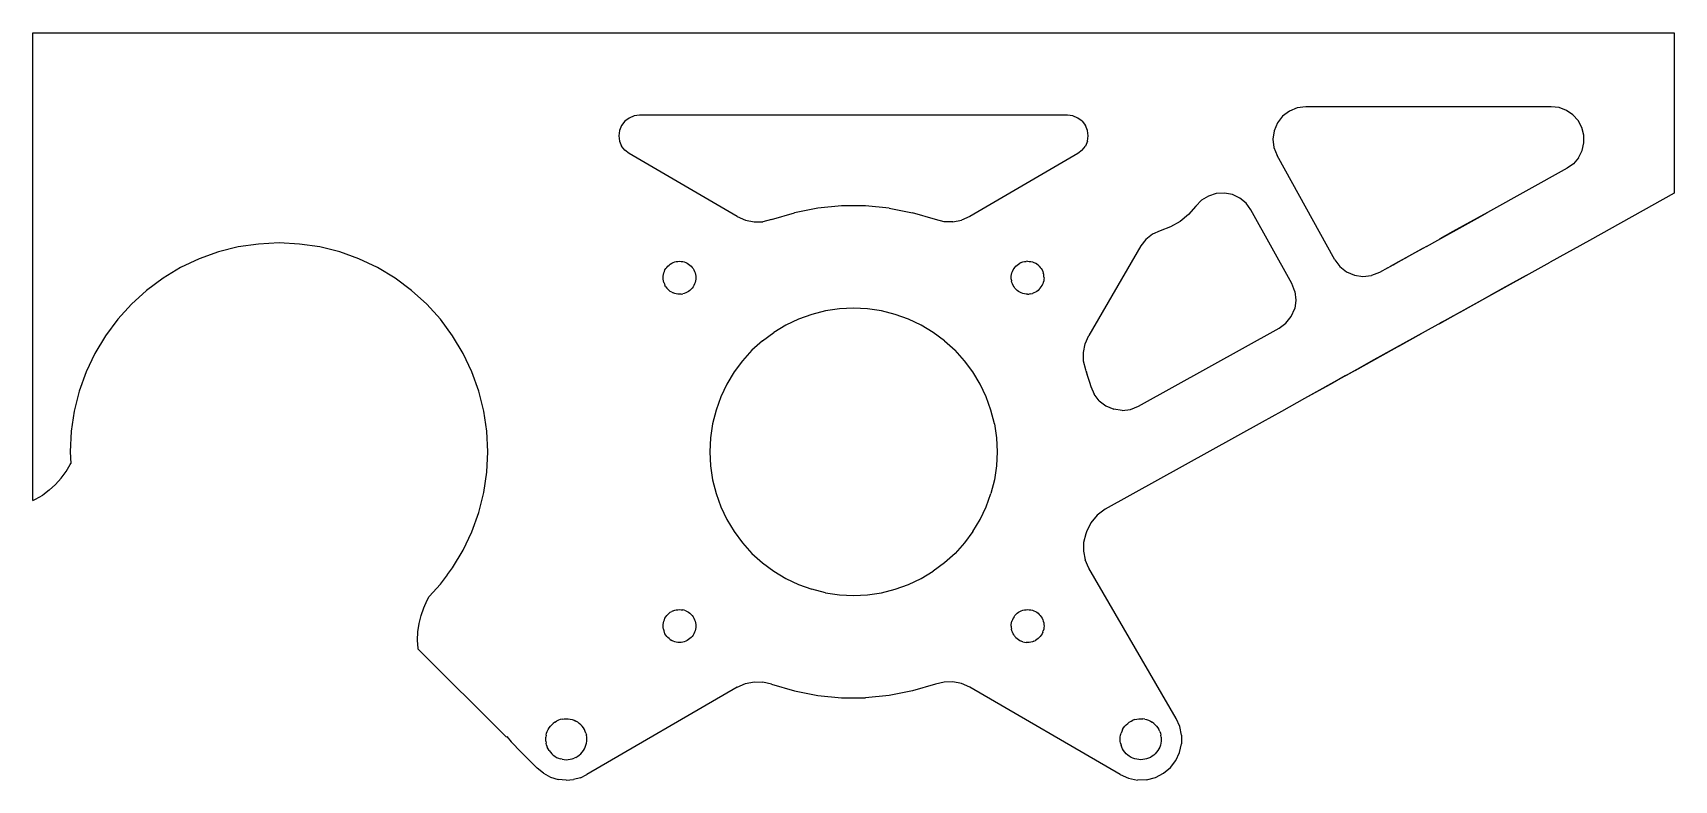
# Model space of a CAD drawing. Extents: x -194 to 6, y 121 to 212.
import ezdxf

# ---------------------------------------------------------------- set-up
doc = ezdxf.new("R2010")
doc.units = 0
doc.header["$MEASUREMENT"] = 0
doc.layers.get('0').update_dxf_attribs({"linetype": 'CONTINUOUS'})

msp = doc.modelspace()

# ---------------------------------------------------------------- linework, layer by layer
at = {"color": 0}
for p, q in [((-194, 212), (6, 212)), ((-194, 155.02), (-194, 212)), ((6, 212), (6, 192.45)), ((-40.88, 202.47), (-41.71, 201.85)), ((-39.92, 202.87), (-40.88, 202.47)), ((-38.9, 203), (-39.92, 202.87)), ((-8.98, 203), (-38.9, 203)), ((-8.03, 202.89), (-8.98, 203)), ((-7.14, 202.55), (-8.03, 202.89)), ((-6.35, 202.01), (-7.14, 202.55)), ((-5.71, 201.3), (-6.35, 202.01)), ((-122.51, 200.1), (-122.59, 199.45)), ((-122.26, 200.7), (-122.51, 200.1)), ((-121.86, 201.22), (-122.26, 200.7)), ((-121.34, 201.62), (-121.86, 201.22)), ((-120.74, 201.87), (-121.34, 201.62)), ((-120.09, 201.95), (-120.74, 201.87)), ((-67.91, 201.95), (-120.09, 201.95)), ((-67.26, 201.87), (-67.91, 201.95)), ((-66.66, 201.62), (-67.26, 201.87)), ((-66.14, 201.22), (-66.66, 201.62)), ((-66.14, 201.22), (-65.74, 200.7)), ((-65.49, 200.1), (-65.74, 200.7)), ((-65.41, 199.45), (-65.49, 200.1)), ((-42.75, 200.08), (-42.9, 199.05)), ((-42.34, 201.03), (-42.75, 200.08)), ((-41.71, 201.85), (-42.34, 201.03)), ((-5.25, 200.46), (-5.71, 201.3)), ((-5.01, 199.53), (-5.25, 200.46)), ((-122.59, 199.45), (-122.51, 198.81)), ((-122.51, 198.81), (-122.26, 198.21)), ((-121.86, 197.69), (-122.26, 198.21)), ((-66.14, 197.69), (-65.74, 198.21)), ((-65.49, 198.81), (-65.74, 198.21)), ((-65.49, 198.81), (-65.41, 199.45)), ((-42.9, 199.05), (-42.78, 198.02)), ((-42.78, 198.02), (-42.39, 197.06)), ((-5.22, 197.65), (-5, 198.58)), ((-5, 198.58), (-5.01, 199.53)), ((-121.35, 197.29), (-121.86, 197.69)), ((-108.16, 189.63), (-121.35, 197.29)), ((-66.65, 197.29), (-79.84, 189.63)), ((-66.14, 197.69), (-66.65, 197.29)), ((-35.35, 184.36), (-42.39, 197.06)), ((-6.26, 196.06), (-7.04, 195.5)), ((-5.64, 196.79), (-6.26, 196.06)), ((-5.64, 196.79), (-5.22, 197.65)), ((-7.04, 195.5), (-16.76, 190.11)), ((-50.73, 192.12), (-51.58, 191.6)), ((-49.79, 192.42), (-50.73, 192.12)), ((-48.8, 192.48), (-49.79, 192.42)), ((-47.82, 192.29), (-48.8, 192.48)), ((-46.92, 191.86), (-47.82, 192.29)), ((6, 192.45), (-4.33, 186.71)), ((-103.99, 189.24), (-101.2, 190.07)), ((-98.35, 190.63), (-101.2, 190.07)), ((-95.45, 190.91), (-98.35, 190.63)), ((-92.55, 190.91), (-95.45, 190.91)), ((-89.65, 190.63), (-92.55, 190.91)), ((-89.65, 190.63), (-86.8, 190.07)), ((-84.01, 189.24), (-86.8, 190.07)), ((-52.27, 190.89), (-53.16, 189.88)), ((-51.58, 191.6), (-52.27, 190.89)), ((-46.16, 191.23), (-46.92, 191.86)), ((-45.57, 190.43), (-46.16, 191.23)), ((-40.59, 181.45), (-45.57, 190.43)), ((-22.55, 186.89), (-16.76, 190.11)), ((-16.76, 190.11), (-20.96, 187.78)), ((-17.96, 189.44), (-16.76, 190.11)), ((-108.16, 189.63), (-107.17, 189.19)), ((-107.17, 189.19), (-106.11, 188.98)), ((-106.11, 188.98), (-105.04, 188.99)), ((-103.99, 189.24), (-105.04, 188.99)), ((-82.96, 188.99), (-84.01, 189.24)), ((-81.89, 188.98), (-82.96, 188.99)), ((-81.89, 188.98), (-80.83, 189.19)), ((-79.84, 189.63), (-80.83, 189.19)), ((-55.38, 188.35), (-56.64, 187.87)), ((-54.21, 189.02), (-55.38, 188.35)), ((-53.16, 189.88), (-54.21, 189.02)), ((-22.8, 186.75), (-19.44, 188.62)), ((-20.96, 187.78), (-17.96, 189.44)), ((-19.44, 188.62), (-17.96, 189.44)), ((-166.49, 186.27), (-168.96, 185.91)), ((-164, 186.4), (-166.49, 186.27)), ((-161.5, 186.27), (-164, 186.4)), ((-159.03, 185.91), (-161.5, 186.27)), ((-58.97, 186.04), (-65.32, 175.11)), ((-58.36, 186.84), (-58.97, 186.04)), ((-57.56, 187.46), (-58.36, 186.84)), ((-56.64, 187.87), (-57.56, 187.46)), ((-24.19, 185.98), (-22.8, 186.75)), ((-20.96, 187.78), (-22.55, 186.89)), ((-20.96, 187.78), (-20.96, 187.78)), ((-4.33, 186.71), (-9.12, 184.05)), ((-173.73, 184.46), (-175.99, 183.39)), ((-171.38, 185.3), (-173.73, 184.46)), ((-168.96, 185.91), (-171.38, 185.3)), ((-156.61, 185.3), (-159.03, 185.91)), ((-154.26, 184.46), (-156.61, 185.3)), ((-152.01, 183.39), (-154.26, 184.46)), ((-116.15, 183.93), (-115.97, 184.01)), ((-115.97, 184.01), (-115.79, 184.08)), ((-115.79, 184.08), (-115.6, 184.13)), ((-115.6, 184.13), (-115.4, 184.16)), ((-115.4, 184.16), (-115.2, 184.17)), ((-115.2, 184.17), (-115.01, 184.16)), ((-115.01, 184.16), (-114.81, 184.13)), ((-114.81, 184.13), (-114.62, 184.08)), ((-114.62, 184.08), (-114.44, 184.01)), ((-114.44, 184.01), (-114.26, 183.93)), ((-73.55, 184.01), (-73.72, 183.93)), ((-73.55, 184.01), (-73.36, 184.08)), ((-73.36, 184.08), (-73.17, 184.13)), ((-73.17, 184.13), (-72.98, 184.16)), ((-72.78, 184.17), (-72.98, 184.16)), ((-72.78, 184.17), (-72.59, 184.16)), ((-72.59, 184.16), (-72.39, 184.13)), ((-72.39, 184.13), (-72.2, 184.08)), ((-72.2, 184.08), (-72.02, 184.01)), ((-72.02, 184.01), (-71.84, 183.93)), ((-35.35, 184.36), (-34.72, 183.52)), ((-28.05, 183.84), (-26.42, 184.74)), ((-24.58, 185.77), (-27.92, 183.91)), ((-27.9, 183.92), (-24.58, 185.77)), ((-24.19, 185.98), (-26.42, 184.74)), ((-12.04, 182.43), (-9.12, 184.05)), ((-178.13, 182.11), (-180.14, 180.62)), ((-175.99, 183.39), (-178.13, 182.11)), ((-149.86, 182.11), (-152.01, 183.39)), ((-147.86, 180.62), (-149.86, 182.11)), ((-117.21, 182.17), (-117.19, 182.36)), ((-117.19, 181.97), (-117.21, 182.17)), ((-117.19, 182.36), (-117.17, 182.56)), ((-117.17, 182.56), (-117.12, 182.75)), ((-117.12, 182.75), (-117.05, 182.93)), ((-117.05, 182.93), (-116.97, 183.11)), ((-116.97, 183.11), (-116.87, 183.28)), ((-116.87, 183.28), (-116.75, 183.43)), ((-116.75, 183.43), (-116.62, 183.58)), ((-116.62, 183.58), (-116.47, 183.71)), ((-116.47, 183.71), (-116.32, 183.83)), ((-116.32, 183.83), (-116.15, 183.93)), ((-114.26, 183.93), (-114.09, 183.83)), ((-114.09, 183.83), (-113.94, 183.71)), ((-113.94, 183.71), (-113.79, 183.58)), ((-113.79, 183.58), (-113.66, 183.43)), ((-113.66, 183.43), (-113.54, 183.28)), ((-113.54, 183.28), (-113.44, 183.11)), ((-113.44, 183.11), (-113.36, 182.93)), ((-113.36, 182.93), (-113.29, 182.75)), ((-113.29, 182.75), (-113.24, 182.56)), ((-113.24, 182.56), (-113.21, 182.36)), ((-113.21, 182.36), (-113.2, 182.17)), ((-113.2, 182.17), (-113.21, 181.97)), ((-74.78, 182.17), (-74.77, 182.36)), ((-74.77, 181.97), (-74.78, 182.17)), ((-74.77, 182.36), (-74.74, 182.56)), ((-74.74, 182.56), (-74.7, 182.75)), ((-74.7, 182.75), (-74.63, 182.93)), ((-74.63, 182.93), (-74.55, 183.11)), ((-74.55, 183.11), (-74.44, 183.28)), ((-74.44, 183.28), (-74.33, 183.43)), ((-74.33, 183.43), (-74.2, 183.58)), ((-74.2, 183.58), (-74.05, 183.71)), ((-74.05, 183.71), (-73.89, 183.83)), ((-73.89, 183.83), (-73.72, 183.93)), ((-71.67, 183.83), (-71.84, 183.93)), ((-71.51, 183.71), (-71.67, 183.83)), ((-71.51, 183.71), (-71.37, 183.58)), ((-71.37, 183.58), (-71.24, 183.43)), ((-71.24, 183.43), (-71.12, 183.28)), ((-71.12, 183.28), (-71.02, 183.11)), ((-71.02, 183.11), (-70.93, 182.93)), ((-70.93, 182.93), (-70.87, 182.75)), ((-70.82, 182.56), (-70.87, 182.75)), ((-70.79, 182.36), (-70.82, 182.56)), ((-70.78, 182.17), (-70.79, 182.36)), ((-70.78, 182.17), (-70.79, 181.97)), ((-34.72, 183.52), (-33.91, 182.88)), ((-33.91, 182.88), (-32.95, 182.46)), ((-32.95, 182.46), (-31.92, 182.3)), ((-31.92, 182.3), (-30.88, 182.42)), ((-29.91, 182.81), (-30.88, 182.42)), ((-28.88, 183.38), (-29.91, 182.81)), ((-28.88, 183.38), (-28.59, 183.54)), ((-28.59, 183.54), (-27.95, 183.89)), ((-28.59, 183.54), (-28.23, 183.74)), ((-28.33, 183.68), (-28.59, 183.54)), ((-28.33, 183.68), (-27.95, 183.89)), ((-27.95, 183.89), (-28.23, 183.74)), ((-28.23, 183.74), (-28.05, 183.84)), ((-28.05, 183.84), (-27.81, 183.97)), ((-27.95, 183.89), (-28.05, 183.84)), ((-27.95, 183.89), (-27.81, 183.97)), ((-12.04, 182.43), (-22.56, 176.59)), ((-16.59, 179.91), (-12.04, 182.43)), ((-12.04, 182.43), (-14.91, 180.84)), ((-180.14, 180.62), (-181.99, 178.95)), ((-146.01, 178.95), (-147.86, 180.62)), ((-117.17, 181.78), (-117.19, 181.97)), ((-117.12, 181.59), (-117.17, 181.78)), ((-117.12, 181.59), (-117.05, 181.4)), ((-117.05, 181.4), (-116.97, 181.22)), ((-116.87, 181.05), (-116.97, 181.22)), ((-116.87, 181.05), (-116.75, 180.9)), ((-116.62, 180.75), (-116.75, 180.9)), ((-116.47, 180.62), (-116.62, 180.75)), ((-116.32, 180.5), (-116.47, 180.62)), ((-116.15, 180.4), (-116.32, 180.5)), ((-116.15, 180.4), (-115.97, 180.32)), ((-115.79, 180.25), (-115.97, 180.32)), ((-115.6, 180.2), (-115.79, 180.25)), ((-115.4, 180.18), (-115.6, 180.2)), ((-115.2, 180.17), (-115.4, 180.18)), ((-115.01, 180.18), (-115.2, 180.17)), ((-115.01, 180.18), (-114.81, 180.2)), ((-114.62, 180.25), (-114.81, 180.2)), ((-114.44, 180.32), (-114.62, 180.25)), ((-114.26, 180.4), (-114.44, 180.32)), ((-114.09, 180.5), (-114.26, 180.4)), ((-113.94, 180.62), (-114.09, 180.5)), ((-113.79, 180.75), (-113.94, 180.62)), ((-113.66, 180.9), (-113.79, 180.75)), ((-113.54, 181.05), (-113.66, 180.9)), ((-113.44, 181.22), (-113.54, 181.05)), ((-113.36, 181.4), (-113.44, 181.22)), ((-113.29, 181.59), (-113.36, 181.4)), ((-113.24, 181.78), (-113.29, 181.59)), ((-113.21, 181.97), (-113.24, 181.78)), ((-74.77, 181.97), (-74.74, 181.78)), ((-74.7, 181.59), (-74.74, 181.78)), ((-74.63, 181.4), (-74.7, 181.59)), ((-74.55, 181.22), (-74.63, 181.4)), ((-74.44, 181.05), (-74.55, 181.22)), ((-74.33, 180.9), (-74.44, 181.05)), ((-74.33, 180.9), (-74.2, 180.75)), ((-74.05, 180.62), (-74.2, 180.75)), ((-73.89, 180.5), (-74.05, 180.62)), ((-73.72, 180.4), (-73.89, 180.5)), ((-73.55, 180.32), (-73.72, 180.4)), ((-73.36, 180.25), (-73.55, 180.32)), ((-73.17, 180.2), (-73.36, 180.25)), ((-72.98, 180.18), (-73.17, 180.2)), ((-72.78, 180.17), (-72.98, 180.18)), ((-72.78, 180.17), (-72.59, 180.18)), ((-72.39, 180.2), (-72.59, 180.18)), ((-72.39, 180.2), (-72.2, 180.25)), ((-72.02, 180.32), (-72.2, 180.25)), ((-71.84, 180.4), (-72.02, 180.32)), ((-71.67, 180.5), (-71.84, 180.4)), ((-71.51, 180.62), (-71.67, 180.5)), ((-71.37, 180.75), (-71.51, 180.62)), ((-71.24, 180.9), (-71.37, 180.75)), ((-71.24, 180.9), (-71.12, 181.05)), ((-71.12, 181.05), (-71.02, 181.22)), ((-71.02, 181.22), (-70.93, 181.4)), ((-70.87, 181.59), (-70.93, 181.4)), ((-70.82, 181.78), (-70.87, 181.59)), ((-70.79, 181.97), (-70.82, 181.78)), ((-40.21, 180.48), (-40.59, 181.45)), ((-40.21, 180.48), (-40.09, 179.44)), ((-14.91, 180.84), (-16.59, 179.91)), ((-14.91, 180.84), (-16.59, 179.91)), ((-181.99, 178.95), (-183.66, 177.1)), ((-144.33, 177.1), (-146.01, 178.95)), ((-97.42, 178.12), (-99.08, 177.7)), ((-95.72, 178.37), (-97.42, 178.12)), ((-94, 178.46), (-95.72, 178.37)), ((-92.28, 178.37), (-94, 178.46)), ((-90.58, 178.12), (-92.28, 178.37)), ((-88.92, 177.7), (-90.58, 178.12)), ((-40.66, 177.45), (-40.24, 178.41)), ((-40.09, 179.44), (-40.24, 178.41)), ((-22.56, 176.59), (-18.92, 178.61)), ((-20.09, 177.97), (-16.59, 179.91)), ((-16.59, 179.91), (-16.59, 179.91)), ((-16.59, 179.91), (-16.59, 179.91)), ((-16.59, 179.91), (-16.59, 179.91)), ((-16.59, 179.91), (-16.59, 179.91)), ((-183.66, 177.1), (-185.15, 175.09)), ((-142.85, 175.09), (-144.33, 177.1)), ((-102.25, 176.39), (-103.72, 175.51)), ((-100.7, 177.12), (-102.25, 176.39)), ((-99.08, 177.7), (-100.7, 177.12)), ((-87.3, 177.12), (-88.92, 177.7)), ((-85.75, 176.39), (-87.3, 177.12)), ((-84.28, 175.51), (-85.75, 176.39)), ((-59.28, 166.5), (-42.15, 176.01)), ((-42.15, 176.01), (-41.31, 176.63)), ((-41.31, 176.63), (-40.66, 177.45)), ((-20.09, 177.97), (-30.95, 171.94)), ((-22.56, 176.59), (-22.69, 176.52)), ((-22.3, 176.73), (-22.56, 176.59)), ((-185.15, 175.09), (-186.43, 172.95)), ((-141.56, 172.95), (-142.85, 175.09)), ((-105.1, 174.48), (-106.38, 173.33)), ((-105.1, 174.48), (-103.72, 175.51)), ((-82.9, 174.48), (-84.28, 175.51)), ((-82.9, 174.48), (-81.62, 173.33)), ((-65.97, 173.07), (-65.76, 174.12)), ((-65.76, 174.12), (-65.32, 175.11)), ((-24.84, 175.32), (-39.05, 167.44)), ((-32.86, 170.88), (-27.06, 174.09)), ((-24.84, 175.32), (-27.59, 173.8)), ((-24.83, 175.33), (-24.84, 175.32)), ((-186.43, 172.95), (-187.5, 170.69)), ((-140.49, 170.69), (-141.56, 172.95)), ((-107.53, 172.05), (-108.55, 170.68)), ((-106.38, 173.33), (-107.53, 172.05)), ((-80.47, 172.05), (-81.62, 173.33)), ((-79.45, 170.68), (-80.47, 172.05)), ((-65.96, 171.99), (-65.97, 173.07)), ((-187.5, 170.69), (-188.34, 168.34)), ((-139.65, 168.34), (-140.49, 170.69)), ((-108.55, 170.68), (-109.44, 169.2)), ((-78.56, 169.2), (-79.45, 170.68)), ((-65.71, 170.93), (-65.96, 171.99)), ((-65.65, 170.77), (-65.71, 170.93)), ((-65.65, 170.77), (-65.62, 170.67)), ((-65.65, 170.77), (-65.55, 170.43)), ((-65.5, 170.28), (-65.62, 170.67)), ((-65.62, 170.67), (-65.55, 170.43)), ((-65.55, 170.43), (-65.23, 169.44)), ((-34.38, 170.03), (-39.05, 167.44)), ((-34.07, 170.2), (-35.92, 169.17)), ((-33.95, 170.27), (-34.07, 170.2)), ((-34.07, 170.2), (-34.07, 170.2)), ((-32.86, 170.88), (-33.95, 170.27)), ((-30.95, 171.94), (-32.86, 170.88)), ((-188.34, 168.34), (-188.95, 165.92)), ((-139.05, 165.92), (-139.65, 168.34)), ((-109.44, 169.2), (-110.17, 167.65)), ((-77.83, 167.65), (-78.56, 169.2)), ((-65.23, 169.44), (-65.08, 168.93)), ((-65.08, 168.93), (-64.68, 167.98)), ((-35.92, 169.17), (-39.05, 167.44)), ((-110.75, 166.03), (-111.17, 164.37)), ((-110.17, 167.65), (-110.75, 166.03)), ((-77.25, 166.03), (-77.83, 167.65)), ((-76.83, 164.37), (-77.25, 166.03)), ((-64.05, 167.17), (-64.68, 167.98)), ((-64.05, 167.17), (-63.24, 166.54)), ((-63.24, 166.54), (-62.28, 166.14)), ((-61.26, 166), (-62.28, 166.14)), ((-61.26, 166), (-60.24, 166.12)), ((-60.24, 166.12), (-59.28, 166.5)), ((-39.05, 167.44), (-41.86, 165.88)), ((-188.95, 165.92), (-189.31, 163.45)), ((-138.68, 163.45), (-139.05, 165.92)), ((-111.17, 164.37), (-111.42, 162.67)), ((-76.83, 164.37), (-76.58, 162.67)), ((-44.2, 164.58), (-63.32, 153.96)), ((-41.86, 165.88), (-44.2, 164.58)), ((-189.31, 163.45), (-189.44, 160.96)), ((-138.56, 160.96), (-138.68, 163.45)), ((-111.42, 162.67), (-111.5, 160.95)), ((-76.58, 162.67), (-76.5, 160.95)), ((-189.44, 160.96), (-189.37, 159.55)), ((-138.68, 158.46), (-138.56, 160.96)), ((-111.5, 160.95), (-111.42, 159.24)), ((-76.5, 160.95), (-76.58, 159.24)), ((-190.56, 157.73), (-189.95, 158.54)), ((-189.95, 158.54), (-189.43, 159.41)), ((-189.43, 159.41), (-189.37, 159.55)), ((-139.05, 156), (-138.68, 158.46)), ((-111.42, 159.24), (-111.17, 157.54)), ((-76.58, 159.24), (-76.83, 157.54)), ((-191.99, 156.29), (-192.8, 155.69)), ((-191.24, 156.98), (-191.99, 156.29)), ((-191.24, 156.98), (-190.56, 157.73)), ((-111.17, 157.54), (-110.75, 155.87)), ((-76.83, 157.54), (-77.25, 155.87)), ((-194, 155.02), (-193.68, 155.17)), ((-193.68, 155.17), (-192.8, 155.69)), ((-139.65, 153.57), (-139.05, 156)), ((-110.75, 155.87), (-110.17, 154.25)), ((-110.17, 154.25), (-109.44, 152.7)), ((-78.56, 152.7), (-77.83, 154.25)), ((-77.83, 154.25), (-77.25, 155.87)), ((-140.49, 151.22), (-139.65, 153.57)), ((-109.44, 152.7), (-108.55, 151.23)), ((-79.45, 151.23), (-78.56, 152.7)), ((-65.09, 152.31), (-65.62, 151.21)), ((-64.31, 153.25), (-65.09, 152.31)), ((-63.32, 153.96), (-64.31, 153.25)), ((-141.56, 148.97), (-140.49, 151.22)), ((-108.55, 151.23), (-107.53, 149.85)), ((-79.45, 151.23), (-80.47, 149.85)), ((-65.71, 150.97), (-65.96, 149.91)), ((-65.62, 151.21), (-65.71, 150.97)), ((-142.85, 146.83), (-141.56, 148.97)), ((-107.53, 149.85), (-106.38, 148.58)), ((-106.38, 148.58), (-105.1, 147.42)), ((-81.62, 148.58), (-82.9, 147.42)), ((-80.47, 149.85), (-81.62, 148.58)), ((-65.96, 149.91), (-65.97, 148.84)), ((-65.97, 148.84), (-65.76, 147.78)), ((-143.46, 146), (-142.85, 146.83)), ((-105.1, 147.42), (-103.72, 146.4)), ((-103.72, 146.4), (-102.25, 145.52)), ((-85.75, 145.52), (-84.28, 146.4)), ((-82.9, 147.42), (-84.28, 146.4)), ((-65.32, 146.79), (-65.76, 147.78)), ((-54.67, 128.46), (-65.32, 146.79)), ((-145.69, 143.33), (-144.33, 144.82)), ((-144.33, 144.82), (-143.47, 145.98)), ((-143.47, 145.98), (-143.46, 145.99)), ((-143.46, 145.99), (-143.46, 146)), ((-102.25, 145.52), (-100.7, 144.78)), ((-100.7, 144.78), (-99.08, 144.2)), ((-97.42, 143.79), (-99.08, 144.2)), ((-90.58, 143.79), (-88.92, 144.2)), ((-88.92, 144.2), (-87.3, 144.78)), ((-87.3, 144.78), (-85.75, 145.52)), ((-146.37, 141.96), (-145.95, 142.88)), ((-145.95, 142.88), (-145.69, 143.33)), ((-97.42, 143.79), (-95.72, 143.53)), ((-95.72, 143.53), (-94, 143.45)), ((-94, 143.45), (-92.28, 143.53)), ((-92.28, 143.53), (-90.58, 143.79)), ((-147.07, 139.01), (-146.93, 140.02)), ((-146.93, 140.02), (-146.7, 141.01)), ((-146.7, 141.01), (-146.37, 141.96)), ((-117.19, 139.93), (-117.17, 140.12)), ((-117.17, 140.12), (-117.12, 140.31)), ((-117.12, 140.31), (-117.05, 140.5)), ((-117.05, 140.5), (-116.97, 140.68)), ((-116.97, 140.68), (-116.87, 140.84)), ((-116.87, 140.84), (-116.75, 141)), ((-116.62, 141.15), (-116.75, 141)), ((-116.47, 141.28), (-116.62, 141.15)), ((-116.32, 141.4), (-116.47, 141.28)), ((-116.32, 141.4), (-116.15, 141.5)), ((-115.97, 141.58), (-116.15, 141.5)), ((-115.97, 141.58), (-115.79, 141.65)), ((-115.79, 141.65), (-115.6, 141.69)), ((-115.6, 141.69), (-115.4, 141.72)), ((-115.4, 141.72), (-115.2, 141.73)), ((-115.2, 141.73), (-115.01, 141.72)), ((-115.01, 141.72), (-114.81, 141.69)), ((-114.62, 141.65), (-114.81, 141.69)), ((-114.44, 141.58), (-114.62, 141.65)), ((-114.44, 141.58), (-114.26, 141.5)), ((-114.26, 141.5), (-114.09, 141.4)), ((-114.09, 141.4), (-113.94, 141.28)), ((-113.94, 141.28), (-113.79, 141.15)), ((-113.79, 141.15), (-113.66, 141)), ((-113.66, 141), (-113.54, 140.84)), ((-113.54, 140.84), (-113.44, 140.68)), ((-113.44, 140.68), (-113.36, 140.5)), ((-113.36, 140.5), (-113.29, 140.31)), ((-113.29, 140.31), (-113.24, 140.12)), ((-113.24, 140.12), (-113.21, 139.93)), ((-74.77, 139.93), (-74.74, 140.12)), ((-74.74, 140.12), (-74.7, 140.31)), ((-74.63, 140.5), (-74.7, 140.31)), ((-74.55, 140.68), (-74.63, 140.5)), ((-74.44, 140.84), (-74.55, 140.68)), ((-74.44, 140.84), (-74.33, 141)), ((-74.33, 141), (-74.2, 141.15)), ((-74.05, 141.28), (-74.2, 141.15)), ((-74.05, 141.28), (-73.89, 141.4)), ((-73.89, 141.4), (-73.72, 141.5)), ((-73.72, 141.5), (-73.55, 141.58)), ((-73.55, 141.58), (-73.36, 141.65)), ((-73.36, 141.65), (-73.17, 141.69)), ((-73.17, 141.69), (-72.98, 141.72)), ((-72.98, 141.72), (-72.78, 141.73)), ((-72.78, 141.73), (-72.59, 141.72)), ((-72.59, 141.72), (-72.39, 141.69)), ((-72.39, 141.69), (-72.2, 141.65)), ((-72.2, 141.65), (-72.02, 141.58)), ((-72.02, 141.58), (-71.84, 141.5)), ((-71.84, 141.5), (-71.67, 141.4)), ((-71.67, 141.4), (-71.51, 141.28)), ((-71.51, 141.28), (-71.37, 141.15)), ((-71.37, 141.15), (-71.24, 141)), ((-71.24, 141), (-71.12, 140.84)), ((-71.12, 140.84), (-71.02, 140.68)), ((-71.02, 140.68), (-70.93, 140.5)), ((-70.93, 140.5), (-70.87, 140.31)), ((-70.87, 140.31), (-70.82, 140.12)), ((-70.82, 140.12), (-70.79, 139.93)), ((-147.11, 138), (-147.07, 139.01)), ((-147.05, 136.99), (-147.11, 138)), ((-117.21, 139.73), (-117.19, 139.93)), ((-117.19, 139.54), (-117.21, 139.73)), ((-117.17, 139.34), (-117.19, 139.54)), ((-117.17, 139.34), (-117.12, 139.15)), ((-117.05, 138.97), (-117.12, 139.15)), ((-116.97, 138.79), (-117.05, 138.97)), ((-116.87, 138.62), (-116.97, 138.79)), ((-116.75, 138.46), (-116.87, 138.62)), ((-116.75, 138.46), (-116.62, 138.32)), ((-116.47, 138.19), (-116.62, 138.32)), ((-116.47, 138.19), (-116.32, 138.07)), ((-116.32, 138.07), (-116.15, 137.97)), ((-114.09, 138.07), (-114.26, 137.97)), ((-113.94, 138.19), (-114.09, 138.07)), ((-113.79, 138.32), (-113.94, 138.19)), ((-113.66, 138.46), (-113.79, 138.32)), ((-113.54, 138.62), (-113.66, 138.46)), ((-113.44, 138.79), (-113.54, 138.62)), ((-113.36, 138.97), (-113.44, 138.79)), ((-113.29, 139.15), (-113.36, 138.97)), ((-113.24, 139.34), (-113.29, 139.15)), ((-113.21, 139.54), (-113.24, 139.34)), ((-113.21, 139.93), (-113.2, 139.73)), ((-113.2, 139.73), (-113.21, 139.54)), ((-74.78, 139.73), (-74.77, 139.93)), ((-74.78, 139.73), (-74.77, 139.54)), ((-74.77, 139.54), (-74.74, 139.34)), ((-74.7, 139.15), (-74.74, 139.34)), ((-74.63, 138.97), (-74.7, 139.15)), ((-74.55, 138.79), (-74.63, 138.97)), ((-74.44, 138.62), (-74.55, 138.79)), ((-74.44, 138.62), (-74.33, 138.46)), ((-74.33, 138.46), (-74.2, 138.32)), ((-74.2, 138.32), (-74.05, 138.19)), ((-74.05, 138.19), (-73.89, 138.07)), ((-73.89, 138.07), (-73.72, 137.97)), ((-71.67, 138.07), (-71.84, 137.97)), ((-71.51, 138.19), (-71.67, 138.07)), ((-71.37, 138.32), (-71.51, 138.19)), ((-71.37, 138.32), (-71.24, 138.46)), ((-71.12, 138.62), (-71.24, 138.46)), ((-71.02, 138.79), (-71.12, 138.62)), ((-70.93, 138.97), (-71.02, 138.79)), ((-70.93, 138.97), (-70.87, 139.15)), ((-70.82, 139.34), (-70.87, 139.15)), ((-70.79, 139.54), (-70.82, 139.34)), ((-70.79, 139.93), (-70.78, 139.73)), ((-70.78, 139.73), (-70.79, 139.54)), ((-147.04, 136.92), (-147.05, 136.99)), ((-147.04, 136.92), (-136.33, 126.21)), ((-115.97, 137.88), (-116.15, 137.97)), ((-115.79, 137.82), (-115.97, 137.88)), ((-115.6, 137.77), (-115.79, 137.82)), ((-115.4, 137.74), (-115.6, 137.77)), ((-115.2, 137.73), (-115.4, 137.74)), ((-115.01, 137.74), (-115.2, 137.73)), ((-114.81, 137.77), (-115.01, 137.74)), ((-114.62, 137.82), (-114.81, 137.77)), ((-114.44, 137.88), (-114.62, 137.82)), ((-114.26, 137.97), (-114.44, 137.88)), ((-73.72, 137.97), (-73.55, 137.88)), ((-73.36, 137.82), (-73.55, 137.88)), ((-73.36, 137.82), (-73.17, 137.77)), ((-73.17, 137.77), (-72.98, 137.74)), ((-72.78, 137.73), (-72.98, 137.74)), ((-72.59, 137.74), (-72.78, 137.73)), ((-72.39, 137.77), (-72.59, 137.74)), ((-72.2, 137.82), (-72.39, 137.77)), ((-72.02, 137.88), (-72.2, 137.82)), ((-72.02, 137.88), (-71.84, 137.97)), ((-108.16, 132.27), (-126.49, 121.63)), ((-108.16, 132.27), (-107.17, 132.71)), ((-107.17, 132.71), (-106.11, 132.92)), ((-106.11, 132.92), (-105.04, 132.91)), ((-103.99, 132.66), (-105.04, 132.91)), ((-103.99, 132.66), (-101.2, 131.83)), ((-84.01, 132.66), (-86.8, 131.83)), ((-82.96, 132.91), (-84.01, 132.66)), ((-81.89, 132.92), (-82.96, 132.91)), ((-80.83, 132.71), (-81.89, 132.92)), ((-79.84, 132.27), (-80.83, 132.71)), ((-61.51, 121.63), (-79.84, 132.27)), ((-101.2, 131.83), (-98.35, 131.27)), ((-98.35, 131.27), (-95.45, 130.99)), ((-95.45, 130.99), (-92.55, 130.99)), ((-89.65, 131.27), (-92.55, 130.99)), ((-86.8, 131.83), (-89.65, 131.27)), ((-130.39, 128.02), (-130.59, 127.87)), ((-130.39, 128.02), (-130.18, 128.14)), ((-129.96, 128.25), (-130.18, 128.14)), ((-129.73, 128.33), (-129.96, 128.25)), ((-129.49, 128.39), (-129.73, 128.33)), ((-129.49, 128.39), (-129.24, 128.43)), ((-129.24, 128.43), (-129, 128.44)), ((-129, 128.44), (-128.75, 128.43)), ((-128.75, 128.43), (-128.51, 128.39)), ((-128.51, 128.39), (-128.27, 128.33)), ((-128.27, 128.33), (-128.04, 128.25)), ((-128.04, 128.25), (-127.82, 128.14)), ((-127.61, 128.02), (-127.82, 128.14)), ((-127.41, 127.87), (-127.61, 128.02)), ((-60.59, 127.87), (-60.39, 128.02)), ((-60.39, 128.02), (-60.18, 128.14)), ((-60.18, 128.14), (-59.96, 128.25)), ((-59.73, 128.33), (-59.96, 128.25)), ((-59.73, 128.33), (-59.49, 128.39)), ((-59.49, 128.39), (-59.25, 128.43)), ((-59.25, 128.43), (-59, 128.44)), ((-59, 128.44), (-58.76, 128.43)), ((-58.52, 128.39), (-58.76, 128.43)), ((-58.52, 128.39), (-58.28, 128.33)), ((-58.28, 128.33), (-58.05, 128.25)), ((-58.05, 128.25), (-57.83, 128.14)), ((-57.83, 128.14), (-57.62, 128.02)), ((-57.42, 127.87), (-57.62, 128.02)), ((-54.24, 127.49), (-54.67, 128.46)), ((-136.33, 126.21), (-136.25, 126.26)), ((-136.25, 126.26), (-135.73, 125.61)), ((-131.5, 125.94), (-131.49, 126.18)), ((-131.45, 126.43), (-131.49, 126.18)), ((-131.45, 126.43), (-131.39, 126.66)), ((-131.39, 126.66), (-131.31, 126.89)), ((-131.31, 126.89), (-131.2, 127.12)), ((-131.2, 127.12), (-131.08, 127.33)), ((-131.08, 127.33), (-130.93, 127.52)), ((-130.77, 127.71), (-130.93, 127.52)), ((-130.59, 127.87), (-130.77, 127.71)), ((-127.23, 127.71), (-127.41, 127.87)), ((-127.23, 127.71), (-127.07, 127.52)), ((-126.92, 127.33), (-127.07, 127.52)), ((-126.79, 127.12), (-126.92, 127.33)), ((-126.69, 126.89), (-126.79, 127.12)), ((-126.61, 126.66), (-126.69, 126.89)), ((-126.61, 126.66), (-126.55, 126.43)), ((-126.51, 126.18), (-126.55, 126.43)), ((-126.5, 125.94), (-126.51, 126.18)), ((-61.51, 125.94), (-61.49, 126.18)), ((-61.49, 126.18), (-61.46, 126.43)), ((-61.46, 126.43), (-61.4, 126.66)), ((-61.31, 126.89), (-61.4, 126.66)), ((-61.21, 127.12), (-61.31, 126.89)), ((-61.21, 127.12), (-61.08, 127.33)), ((-61.08, 127.33), (-60.94, 127.52)), ((-60.94, 127.52), (-60.77, 127.71)), ((-60.77, 127.71), (-60.59, 127.87)), ((-57.24, 127.71), (-57.42, 127.87)), ((-57.24, 127.71), (-57.07, 127.52)), ((-57.07, 127.52), (-56.93, 127.33)), ((-56.93, 127.33), (-56.8, 127.12)), ((-56.69, 126.89), (-56.8, 127.12)), ((-56.69, 126.89), (-56.61, 126.66)), ((-56.61, 126.66), (-56.55, 126.43)), ((-56.52, 126.18), (-56.55, 126.43)), ((-56.52, 126.18), (-56.5, 125.94)), ((-54.02, 126.44), (-54.24, 127.49)), ((-54.02, 126.44), (-54.03, 125.37)), ((-135.73, 125.61), (-134.49, 124.38)), ((-134.49, 124.38), (-134.5, 124.37)), ((-134.5, 124.37), (-132.54, 122.42)), ((-131.49, 125.69), (-131.5, 125.94)), ((-131.49, 125.69), (-131.45, 125.45)), ((-131.39, 125.21), (-131.45, 125.45)), ((-131.39, 125.21), (-131.31, 124.98)), ((-131.2, 124.76), (-131.31, 124.98)), ((-131.08, 124.55), (-131.2, 124.76)), ((-131.08, 124.55), (-130.93, 124.35)), ((-130.93, 124.35), (-130.77, 124.17)), ((-130.77, 124.17), (-130.59, 124)), ((-130.59, 124), (-130.39, 123.86)), ((-127.61, 123.86), (-127.41, 124)), ((-127.41, 124), (-127.23, 124.17)), ((-127.23, 124.17), (-127.07, 124.35)), ((-127.07, 124.35), (-126.92, 124.55)), ((-126.92, 124.55), (-126.79, 124.76)), ((-126.79, 124.76), (-126.69, 124.98)), ((-126.69, 124.98), (-126.61, 125.21)), ((-126.61, 125.21), (-126.55, 125.45)), ((-126.55, 125.45), (-126.51, 125.69)), ((-126.51, 125.69), (-126.5, 125.94)), ((-61.49, 125.69), (-61.51, 125.94)), ((-61.46, 125.45), (-61.49, 125.69)), ((-61.46, 125.45), (-61.4, 125.21)), ((-61.31, 124.98), (-61.4, 125.21)), ((-61.21, 124.76), (-61.31, 124.98)), ((-61.08, 124.55), (-61.21, 124.76)), ((-60.94, 124.35), (-61.08, 124.55)), ((-60.77, 124.17), (-60.94, 124.35)), ((-60.59, 124), (-60.77, 124.17)), ((-60.39, 123.86), (-60.59, 124)), ((-57.42, 124), (-57.62, 123.86)), ((-57.24, 124.17), (-57.42, 124)), ((-57.07, 124.35), (-57.24, 124.17)), ((-56.93, 124.55), (-57.07, 124.35)), ((-56.8, 124.76), (-56.93, 124.55)), ((-56.69, 124.98), (-56.8, 124.76)), ((-56.61, 125.21), (-56.69, 124.98)), ((-56.55, 125.45), (-56.61, 125.21)), ((-56.52, 125.69), (-56.55, 125.45)), ((-56.5, 125.94), (-56.52, 125.69)), ((-54.72, 123.36), (-54.27, 124.33)), ((-54.27, 124.33), (-54.03, 125.37)), ((-131.78, 121.79), (-132.54, 122.42)), ((-130.39, 123.86), (-130.18, 123.73)), ((-130.18, 123.73), (-129.96, 123.63)), ((-129.96, 123.63), (-129.73, 123.55)), ((-129.49, 123.49), (-129.73, 123.55)), ((-129.49, 123.49), (-129.24, 123.45)), ((-129.24, 123.45), (-129, 123.44)), ((-129, 123.44), (-128.75, 123.45)), ((-128.75, 123.45), (-128.51, 123.49)), ((-128.51, 123.49), (-128.27, 123.55)), ((-128.27, 123.55), (-128.04, 123.63)), ((-127.82, 123.73), (-128.04, 123.63)), ((-127.82, 123.73), (-127.61, 123.86)), ((-60.18, 123.73), (-60.39, 123.86)), ((-59.96, 123.63), (-60.18, 123.73)), ((-59.73, 123.55), (-59.96, 123.63)), ((-59.49, 123.49), (-59.73, 123.55)), ((-59.25, 123.45), (-59.49, 123.49)), ((-59, 123.44), (-59.25, 123.45)), ((-58.76, 123.45), (-59, 123.44)), ((-58.52, 123.49), (-58.76, 123.45)), ((-58.28, 123.55), (-58.52, 123.49)), ((-58.05, 123.63), (-58.28, 123.55)), ((-57.83, 123.73), (-58.05, 123.63)), ((-57.62, 123.86), (-57.83, 123.73)), ((-56.22, 121.8), (-55.37, 122.51)), ((-55.37, 122.51), (-54.72, 123.36)), ((-131.78, 121.79), (-130.91, 121.33)), ((-130.91, 121.33), (-129.98, 121.05)), ((-129, 120.95), (-129.98, 121.05)), ((-129, 120.95), (-128.13, 121.03)), ((-127.28, 121.25), (-128.13, 121.03)), ((-127.28, 121.25), (-126.49, 121.63)), ((-61.51, 121.63), (-60.49, 121.18)), ((-60.49, 121.18), (-59.4, 120.97)), ((-58.28, 121), (-59.4, 120.97)), ((-58.28, 121), (-57.21, 121.28)), ((-57.21, 121.28), (-56.22, 121.8))]:
    msp.add_line(p, q, dxfattribs=at)

doc.saveas('drawing.dxf')
